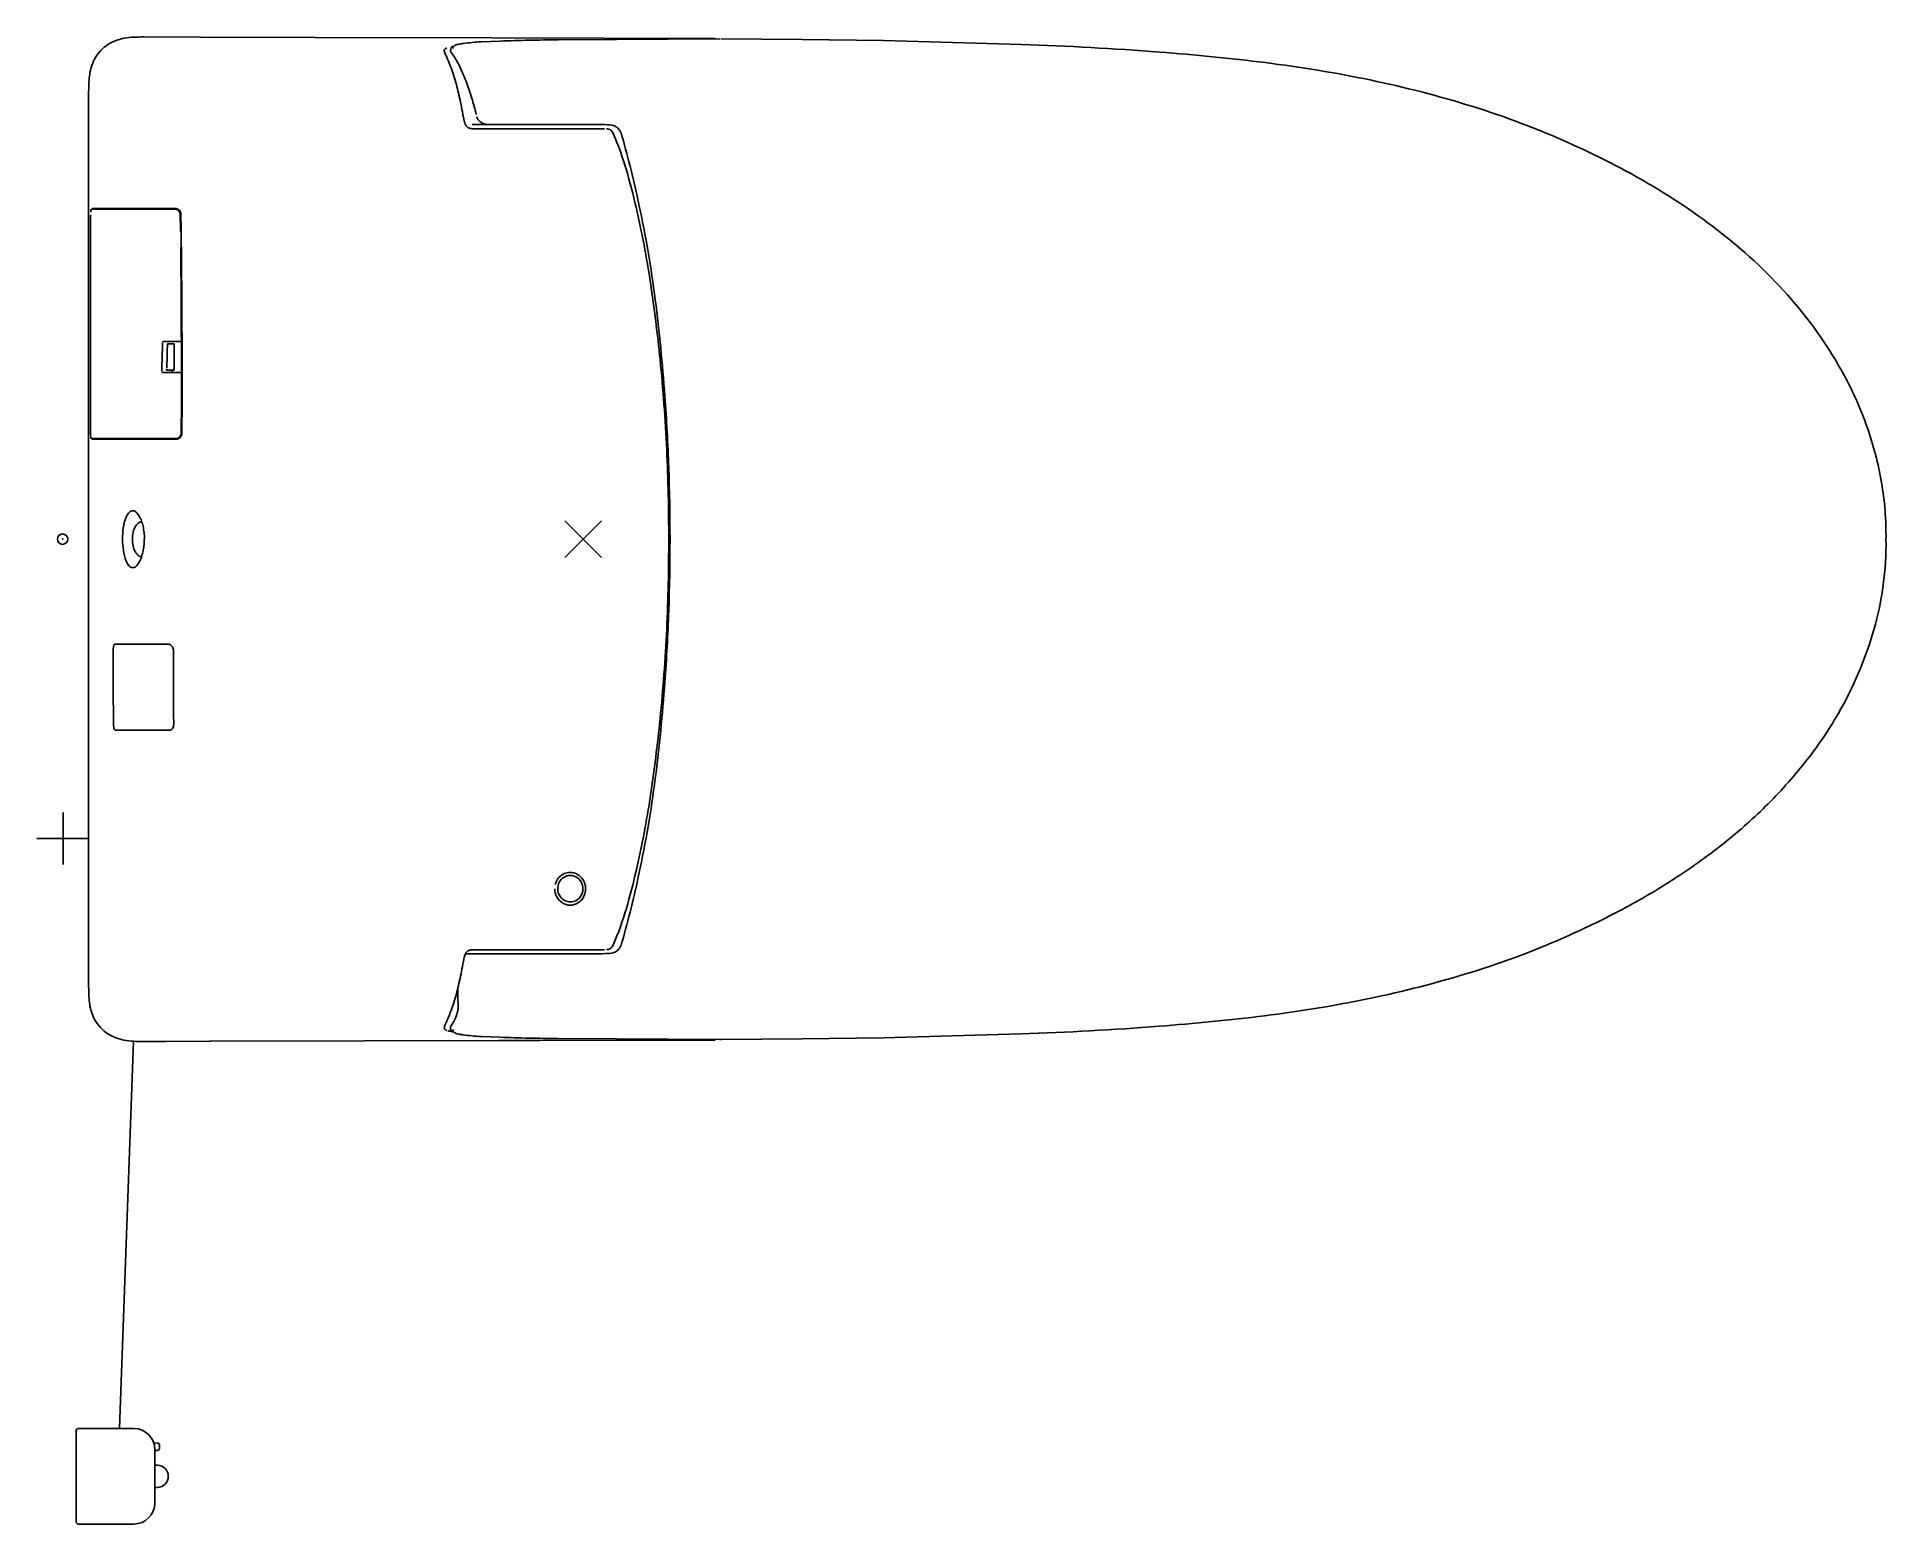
# Model space of a CAD drawing. Extents: x -10 to 701, y -378 to 193.
import ezdxf

# ---------------------------------------------------------------- set-up
doc = ezdxf.new("R2010")
doc.units = 0
doc.layers.add('A', color=7, linetype='CONTINUOUS')
doc.layers.add('PV', color=7, linetype='CONTINUOUS')

msp = doc.modelspace()

# ---------------------------------------------------------------- linework, layer by layer
at = {"layer": 'A', "linetype": 'CONTINUOUS'}
for p, q in [((192.928932, -7.071067), (207.071068, 7.071068)), ((192.928932, 7.071068), (207.071068, -7.071067)), ((0.15412, -125), (0.15412, -105)), ((-9.84588, -115), (10.15412, -115))]:
    msp.add_line(p, q, dxfattribs=at)
msp.add_circle((0, 0), 2, dxfattribs=at)
at = {"layer": 'A'}
msp.add_point((0, 0), dxfattribs=at)
at = {"layer": 'PV', "linetype": 'CONTINUOUS'}
for p, q in [((31.01465, 192.91712), (52.97974, 192.86153)), ((52.97974, 192.86153), (96.90988, 192.75111)), ((96.90988, 192.75111), (165.14161, 192.58049)), ((165.129266, 192.580526), (250.660216, 192.368129)), ((212.798681, 192.004034), (190.377005, 191.845259)), ((232.666219, 192.091783), (212.798683, 192.004033)), ((252.53393, 192.14719), (232.666322, 192.091788)), ((245.71862, 192.33636), (246.20815, 192.33765)), ((246.20815, 192.33765), (246.69774, 192.33893)), ((246.69774, 192.33893), (247.1874, 192.3402)), ((247.1874, 192.3402), (247.67711, 192.34146)), ((247.67711, 192.34146), (248.16689, 192.34271)), ((248.16689, 192.34271), (248.65673, 192.34394)), ((248.65673, 192.34394), (249.14663, 192.34517)), ((249.14663, 192.34517), (249.63659, 192.34638)), ((249.63659, 192.34638), (250.12661, 192.34758)), ((250.12661, 192.34758), (250.61669, 192.34877)), ((284.128084, 191.99112), (252.92635, 192.148042)), ((315.327075, 191.542954), (284.128079, 191.991128)), ((167.962122, 191.354693), (160.853213, 191.068217)), ((368.438651, 190.081094), (315.327074, 191.54295)), ((148.47245, 183.06989), (148.60259, 182.66057)), ((10.008949, 171.593963), (10.000919, -0.024672)), ((10.00899, 171.96403), (10.00895, 171.58354)), ((207.4714, 159.2502), (157.32945, 159.2502)), ((157.55848, 157.67789), (159.64013, 157.67691)), ((159.64013, 157.67691), (164.49002, 157.6748)), ((164.49002, 157.6748), (169.33996, 157.67295)), ((169.33996, 157.67295), (174.18994, 157.67133)), ((174.18994, 157.67133), (179.03997, 157.66997)), ((179.03997, 157.66997), (183.89003, 157.66887)), ((208.14105, 157.66743), (183.89003, 157.66887)), ((214.536042, 155.984634), (214.484138, 156.120083)), ((214.585856, 155.848161), (214.536041, 155.98464)), ((214.633716, 155.710981), (214.585851, 155.848158)), ((214.679962, 155.572914), (214.633723, 155.710979)), ((214.724693, 155.434356), (214.679961, 155.572917)), ((214.768196, 155.295193), (214.724693, 155.434352)), ((214.810628, 155.155709), (214.768199, 155.2952)), ((214.876813, 154.93194), (214.810624, 155.155701)), ((214.941619, 154.707781), (214.87681, 154.931947)), ((214.94162, 154.70778), (214.97378, 154.59559)), ((10.76516, 124.6332), (10.76143, 116.25319)), ((42.96462, 126.83306), (11.23118, 126.83306)), ((43.1553, 127.03306), (11.41416, 127.03306)), ((45.18361, 124.75148), (45.19347, 124.09211)), ((45.19347, 124.09211), (45.20332, 123.43217)), ((45.20332, 123.43217), (45.21314, 122.77168)), ((45.21314, 122.77168), (45.22294, 122.11063)), ((45.22294, 122.11063), (45.23269, 121.44904)), ((45.23269, 121.44904), (45.2424, 120.7869)), ((45.2424, 120.7869), (45.25205, 120.12423)), ((45.37769, 124.85277), (45.38738, 124.18333)), ((45.38738, 124.18333), (45.39706, 123.51331)), ((45.39706, 123.51331), (45.40673, 122.84272)), ((45.40673, 122.84272), (45.41636, 122.17157)), ((45.41601, 124.85277), (45.49845, 119.075)), ((45.41636, 122.17157), (45.42596, 121.49985)), ((45.42596, 121.49985), (45.43552, 120.82758)), ((45.43552, 120.82758), (45.44503, 120.15476)), ((10.76143, 116.25319), (10.7583, 107.87318)), ((45.25205, 120.12423), (45.26164, 119.46103)), ((45.26164, 119.46103), (45.27115, 118.7973)), ((45.27115, 118.7973), (45.28059, 118.13306)), ((45.28059, 118.13306), (45.47316, 118.13306)), ((45.44503, 120.15476), (45.45448, 119.48139)), ((45.45448, 119.48139), (45.46386, 118.80749)), ((45.46386, 118.80749), (45.47316, 118.13306)), ((45.784004, 92.561658), (45.498455, 119.07498)), ((10.7583, 107.87318), (10.75568, 99.49316)), ((45.584625, 89.077287), (45.361244, 112.133071)), ((45.36125, 112.13306), (45.5517, 112.13306)), ((45.772662, 89.090516), (45.551704, 112.133034)), ((10.75568, 99.49316), (10.75352, 91.11315)), ((45.908922, 66.047092), (45.784007, 92.561659)), ((10.75352, 91.11315), (10.75172, 82.73314)), ((45.681301, 66.020583), (45.584622, 89.077295)), ((45.871598, 66.047049), (45.77266, 89.09052)), ((10.75172, 82.73314), (10.75024, 74.35312)), ((10.75024, 74.35312), (10.74904, 65.97311)), ((38.28649, 71.5255), (38.25805, 70.536)), ((38.31557, 72.51496), (38.28649, 71.5255)), ((38.34532, 73.50437), (38.31557, 72.51496)), ((38.37573, 74.49374), (38.34532, 73.50437)), ((38.40682, 75.48306), (38.37573, 74.49374)), ((38.6593, 75.98306), (45.15936, 75.98306)), ((40.17182, 71.29188), (40.15149, 70.36893)), ((40.19261, 72.21477), (40.17182, 71.29188)), ((40.21385, 73.1376), (40.19261, 72.21477)), ((40.23555, 74.06036), (40.21385, 73.1376)), ((40.25773, 74.98306), (40.23555, 74.06036)), ((42.80578, 74.98306), (40.25773, 74.98306)), ((42.80578, 64.98306), (42.80578, 74.98306)), ((10.74677, 40.83307), (10.74904, 65.97311)), ((38.10032, 64.59354), (38.09758, 64.48306)), ((38.10306, 64.70402), (38.10032, 64.59354)), ((38.10581, 64.81451), (38.10306, 64.70402)), ((38.10856, 64.92499), (38.10581, 64.81451)), ((38.11132, 65.03547), (38.10856, 64.92499)), ((38.11409, 65.14595), (38.11132, 65.03547)), ((38.11686, 65.25643), (38.11409, 65.14595)), ((38.11964, 65.36692), (38.11686, 65.25643)), ((38.12243, 65.4774), (38.11964, 65.36692)), ((38.12522, 65.58788), (38.12243, 65.4774)), ((38.137799, 66.082731), (38.125199, 65.587876)), ((38.15055, 66.577588), (38.1378, 66.082735)), ((38.1765, 67.56725), (38.15055, 66.57759)), ((38.20306, 68.55688), (38.1765, 67.56725)), ((38.23024, 69.54646), (38.20306, 68.55688)), ((38.25805, 70.536), (38.23024, 69.54646)), ((38.53894, 63.98306), (45.19281, 63.98306)), ((42.80578, 64.98306), (39.92737, 64.98306)), ((39.9345, 65.30073), (39.92849, 64.98306)), ((40.07459, 66.67654), (40.05645, 65.7533)), ((40.09316, 67.59972), (40.07459, 66.67654)), ((40.11216, 68.52285), (40.09316, 67.59972)), ((40.1316, 69.44592), (40.11216, 68.52285)), ((40.15149, 70.36893), (40.1316, 69.44592)), ((42.095, 63.98334), (42.09399, 64.98318)), ((45.68149, 65.91168), (45.68131, 66.02057)), ((45.68386, 63.66861), (45.6815, 65.91161)), ((45.857174, 53.275562), (45.871789, 65.937999)), ((45.87179, 65.93802), (45.8716, 66.04701)), ((45.894599, 53.319184), (45.908962, 66.025234)), ((45.659186, 51.554875), (45.681349, 58.946029)), ((45.6793, 52.147944), (45.70135, 63.482633)), ((45.607935, 40.813449), (45.679302, 52.147944)), ((45.616929, 44.163848), (45.65918, 51.55488)), ((45.779376, 40.61331), (45.857172, 53.275555)), ((45.816758, 40.613351), (45.894596, 53.319195)), ((43.37619, 38.63306), (11.20613, 38.63306)), ((43.57329, 38.43306), (11.389, 38.43306)), ((10.000923, -0.010732), (10.00863, -168.133084)), ((35.67784, -40.32245), (20.12408, -40.31796)), ((35.67784, -40.32245), (38.0045, -40.32357)), ((38.004595, -40.323564), (40.619817, -40.324734)), ((19.421148, -42.821435), (19.4791, -56.873984)), ((42.583783, -42.917295), (42.607123, -54.441999)), ((42.607121, -54.441971), (42.649453, -65.966546)), ((19.479098, -56.873996), (19.562174, -70.926347)), ((42.64942, -65.96656), (42.65187, -66.4788)), ((42.65187, -66.4788), (42.65431, -66.991)), ((42.65431, -66.991), (42.65677, -67.50317)), ((42.65677, -67.50317), (42.65929, -68.01532)), ((42.65929, -68.01532), (42.66192, -68.52744)), ((42.66192, -68.52744), (42.66469, -69.03953)), ((42.66469, -69.03953), (42.66764, -69.5516)), ((42.66764, -69.5516), (42.67081, -70.06365)), ((42.67081, -70.06365), (42.67423, -70.57568)), ((42.674235, -70.575687), (42.676049, -70.831693)), ((42.676045, -70.831689), (42.677934, -71.087693)), ((31.44321, -73.42527), (20.30739, -73.41932)), ((31.44321, -73.42527), (32.98096, -73.42636)), ((36.55973, -73.42957), (32.98113, -73.42637)), ((36.55973, -73.42957), (38.1788, -73.43114)), ((38.1788, -73.43114), (40.9034, -73.43354)), ((214.484138, -156.119683), (214.536042, -155.984234)), ((214.536041, -155.98423), (214.585856, -155.847751)), ((214.585851, -155.847748), (214.633716, -155.710571)), ((214.633723, -155.710579), (214.679962, -155.572514)), ((214.679961, -155.572507), (214.724693, -155.433946)), ((214.724693, -155.433952), (214.768196, -155.294793)), ((214.768199, -155.29479), (214.810628, -155.155299)), ((214.810628, -155.1553), (214.852199, -155.015522)), ((214.852195, -155.015517), (214.893105, -154.875543)), ((214.94162, -154.70737), (214.97378, -154.59518)), ((159.31223, -159.30969), (154.82965, -159.30963)), ((159.64013, -157.7108), (157.55848, -157.71178)), ((159.64013, -157.7108), (164.49002, -157.70869)), ((161.57677, -159.2498), (160.28119, -159.2498)), ((207.4714, -159.2498), (161.92031, -159.2498)), ((164.49002, -157.70869), (169.33996, -157.70683)), ((169.33996, -157.70683), (174.18994, -157.70522)), ((174.18994, -157.70522), (179.03997, -157.70386)), ((179.03997, -157.70386), (183.89003, -157.70276)), ((208.14105, -157.70132), (183.89003, -157.70276)), ((10.00863, -168.13046), (10.00899, -171.99792)), ((151.818827, -172.327429), (151.868966, -175.889064)), ((151.839295, -172.24177), (151.878531, -175.819721)), ((151.868961, -175.889062), (151.962132, -179.449878)), ((151.87853, -175.819714), (151.960659, -179.396983)), ((148.47245, -183.10378), (148.60259, -182.69446)), ((151.37674, -182.66197), (151.28867, -182.92112)), ((151.318998, -182.987981), (151.365882, -182.858773)), ((148.98599, -187.6044), (148.98599, -187.752)), ((160.829296, -191.066638), (167.932682, -191.353239)), ((284.128082, -191.990718), (315.327078, -191.542544)), ((315.327084, -191.54254), (368.326439, -190.084767)), ((27.278429, -192.884642), (21.896408, -341.519144)), ((31.01465, -192.95101), (39.51308, -192.92943)), ((39.51308, -192.92943), (56.50994, -192.88652)), ((56.50994, -192.88652), (56.85245, -192.88565)), ((116.003282, -192.737332), (56.848215, -192.885665)), ((115.99891, -192.73734), (218.83923, -192.48092)), ((116.00667, -192.73873), (250.66501, -192.40314)), ((190.353479, -191.844675), (212.781148, -192.003528)), ((212.781146, -192.003529), (232.657314, -192.091349)), ((250.661953, -192.402013), (218.841698, -192.480918)), ((232.657203, -192.091349), (252.533946, -192.14678)), ((252.52858, -192.14738), (253.07776, -192.14861)), ((252.926, -192.14765), (252.5338, -192.14678)), ((252.926353, -192.147642), (284.128087, -191.99072)), ((5.15412, -377.34), (5.15412, -342.66)), ((6.15412, -341.66), (27.40412, -341.66)), ((36.48029, -347.2225), (35.00702, -347.17105)), ((37.20412, -349.32795), (37.20412, -347.97204)), ((36.4803, -350.07749), (35.40411, -350.11508)), ((35.40412, -370.34), (35.40412, -349.66)), ((36.44017, -355.70215), (35.40411, -355.66935)), ((36.44017, -364.29785), (35.40411, -364.33064)), ((6.15412, -378.34), (27.40412, -378.34))]:
    msp.add_line(p, q, dxfattribs=at)
for centre, radius, start, end in [((27.27482, 173.48606), 19.293098, 101.054408, 112.397969), ((28.19487, 168.77671), 24.091481, 92.179838, 101.054408), ((30.78147, 100.82221), 92.095195, 89.853978, 92.179838), ((197.55039, -648.24308), 840.118962, 90.489228, 92.018325), ((26.1173, 176.97042), 15.714012, 141.182089, 155.076614), ((25.48826, 177.4765), 14.906666, 126.542992, 141.182089), ((25.80812, 177.04491), 15.443861, 112.397969, 126.542992), ((147.62284, 187.63812), 1.006794, 164.983672, 190.734554), ((149.44951, 187.98442), 2.866008, 190.734554, 199.91624), ((147.43626, 187.68817), 0.813626, 136.467362, 164.983672), ((154.26699, 189.76319), 8.001355, 200.140623, 206.965981), ((147.88076, 187.26588), 1.426735, 119.97591, 136.467362), ((125.25666, 175.00338), 24.547859, 24.738907, 26.965981), ((148.2496, 186.62641), 2.164953, 112.616818, 119.97591), ((148.92469, 185.00595), 3.920406, 108.549046, 112.616818), ((118.26448, 171.78158), 32.2466, 22.614459, 24.738908), ((149.79901, 187.79645), 0.813084, 180.772923, 200.241048), ((151.05569, 187.76399), 2.033045, 151.508195, 178.797773), ((150.61666, 188.09795), 1.684552, 200.241048, 209.707603), ((158.09061, 192.36182), 10.289313, 209.705877, 217.846197), ((150.45093, 188.09224), 1.34494, 111.206803, 151.508195), ((150.6285, 188.76798), 0.664091, 143.819855, 186.39831), ((140.34783, 178.57618), 12.179553, 30.965925, 37.846197), ((150.89728, 188.79812), 0.934552, 186.39831, 200.690253), ((151.17026, 188.37177), 1.335274, 121.884083, 143.819855), ((152.82552, 185.71083), 4.469042, 99.844547, 121.884091), ((115.19964, 163.48597), 41.507803, 23.904656, 30.965925), ((163.58829, 123.68857), 67.418204, 98.365379, 99.844547), ((164.05258, 120.53122), 70.609517, 92.597002, 98.365379), ((320.50415, -1138.41617), 1329.361768, 85.643796, 87.933564), ((355.13868, -683.75712), 873.385447, 82.965818, 85.643796), ((69.30913, 171.95748), 59.300153, 174.232454, 179.994562), ((27.90566, 176.1394), 17.686027, 155.076614, 174.232454), ((115.9472, 170.8163), 34.75689, 20.643414, 22.614459), ((95.27331, 160.85346), 57.644408, 16.362381, 23.04824), ((57.26156, 137.80572), 104.88206, 21.107123, 23.904656), ((401.42346, -308.64802), 495.431587, 78.24668, 82.965818), ((45.89423, 146.35563), 109.107791, 12.82718, 16.362381), ((13.33677, 138.94251), 142.49855, 11.320739, 12.82718), ((78.53488, 146.01745), 82.078838, 16.556755, 21.107123), ((416.27984, -237.24399), 422.498422, 72.767082, 78.24668), ((-1.82477, 135.90723), 157.960927, 9.961744, 11.320739), ((12.33156, 126.33578), 151.145818, 14.084789, 16.556755), ((443.78675, -148.56391), 329.650225, 65.747553, 72.767082), ((187.83119, 169.41888), 34.637482, 190.037124, 193.041335), ((187.99543, 169.45693), 34.806078, 193.041335, 196.031002), ((157.07049, 160.35888), 2.579282, 191.491481, 218.287508), ((156.96707, 160.27724), 2.447519, 218.287508, 246.470023), ((157.90797, 162.43808), 4.804329, 246.470023, 252.661804), ((157.75483, 161.94754), 4.290437, 252.661804, 259.593501), ((157.62196, 161.5545), 3.87907, 260.727533, 264.89342), ((157.56724, 160.94218), 3.264307, 264.89342, 269.842964), ((161.90313, 162.70484), 2.789765, 189.379155, 191.731086), ((161.97706, 162.7202), 2.865272, 191.731086, 194.021056), ((162.27184, 162.95106), 3.21084, 196.744667, 231.350129), ((163.62798, 164.64683), 5.382184, 231.350129, 252.405792), ((163.75548, 165.0489), 5.803983, 252.405792, 260.830352), ((163.68965, 164.64113), 5.390931, 260.830352, 269.897804), ((207.4714, 133.2982), 25.952001, 82.060603, 90), ((208.92652, 155.00383), 2.683289, 53.091029, 89.808696), ((208.7189, 154.72741), 3.029001, 20.326292, 53.091029), ((210.48303, 154.89279), 4.148424, 35.126526, 82.060603), ((210.36901, 154.81055), 4.291321, 33.171368, 35.138998), ((210.14005, 154.66088), 4.564862, 31.321624, 33.171368), ((209.9931, 154.57146), 4.736878, 29.556136, 31.321624), ((209.62512, 154.36279), 5.159907, 27.935369, 29.556136), ((209.39037, 154.23832), 5.425614, 26.401626, 27.935369), ((208.86844, 153.97921), 6.008321, 25.016616, 26.401626), ((208.58051, 153.84484), 6.326061, 23.703406, 25.016616), ((207.86167, 153.52924), 7.111131, 22.535164, 23.703406), ((105.08261, 109.4776), 116.108023, 16.197109, 23.502111), ((207.41878, 153.34547), 7.590637, 21.440271, 22.535164), ((-143.40354, 51.98243), 372.778443, 13.928916, 15.977856), ((452.87752, -132.28045), 311.048803, 61.737702, 66.040931), ((-45.17611, 65.83162), 272.577362, 13.081991, 16.197109), ((-177.08424, 43.62926), 407.479524, 12.054432, 13.928916), ((468.8322, -102.60263), 277.354222, 56.912275, 61.737702), ((-218.83589, 34.72224), 450.170683, 7.302937, 12.033794), ((496.39004, -61.0925), 227.537761, 48.176239, 57.421972), ((22.4321, 125.17772), 11.649127, 176.440614, 177.68243), ((16.28532, 125.56007), 5.490463, 173.80621, 176.440614), ((13.90265, 125.81865), 3.093801, 164.643733, 173.80621), ((11.17754, 126.56703), 0.267797, 79.062294, 164.643733), ((10.22025, 127.08227), 1.126764, 347.403214, 354.134983), ((11.41416, 126.95963), 0.073425, 90, 174.134983), ((42.96462, 124.56469), 2.268363, 46.120945, 90), ((43.13778, 124.77014), 2.262916, 46.0531, 90), ((43.1553, 124.73725), 2.295803, 46.455438, 90), ((43.02049, 124.62279), 2.187761, 0.786303, 46.120945), ((43.18952, 124.82382), 2.18836, 0.758004, 46.0531), ((43.23242, 124.8184), 2.183851, 0.901773, 46.455438), ((46.38332, 119.06197), 5.814618, 100.638296, 101.907207), ((45.2945, 124.85861), 0.083395, 280.638296, 355.982109), ((-138.48186, 44.14961), 368.369178, 8.473369, 13.081991), ((529.30346, -24.31156), 178.180581, 36.385478, 48.176239), ((-390.08223, 6.66723), 622.746218, 5.746304, 8.473369), ((-436.57763, 6.81753), 669.693209, 4.121843, 7.302937), ((545.75814, -12.18656), 157.741114, 28.441425, 36.385478), ((39.81056, 75.35513), 1.412045, 158.517448, 168.158218), ((38.6593, 75.80822), 0.174833, 90, 158.517448), ((45.15936, 76.50042), 0.517363, 270, 286.026879), ((45.16081, 76.49537), 0.512106, 286.026879, 302.216091), ((45.16464, 76.48929), 0.50493, 302.216091, 330.815255), ((45.17581, 76.48305), 0.492133, 330.815255, 0.12644), ((39.08606, 64.40766), 0.989437, 185.651828, 191.784773), ((38.64467, 64.31557), 0.538545, 191.784773, 203.027039), ((38.53594, 64.53418), 0.550753, 241.613666, 255.962996), ((38.53894, 64.54619), 0.563135, 255.962996, 270), ((45.19281, 63.468), 0.515054, 47.28215, 90), ((-422.56211, 3.39879), 655.390132, 2.723851, 5.746304), ((45.20657, 63.4829), 0.494781, 2.980412, 47.28215), ((563.93952, -2.33893), 137.064107, 19.303704, 28.441425), ((-528.9596, 0.16011), 762.314747, 2.054912, 4.121843), ((568.98403, -0.572), 131.719103, 9.77563, 19.303704), ((35.01439, 40.83166), 24.267621, 179.996657, 181.410293), ((24.8847, 40.58227), 14.134857, 181.410293, 183.837073), ((15.0221, 39.76337), 4.238875, 183.846609, 191.468893), ((17.34365, 40.02764), 6.573193, 185.528659, 187.035409), ((12.4873, 39.4283), 1.679995, 187.035409, 192.925907), ((11.21894, 38.99176), 0.358234, 191.468893, 267.962001), ((11.20809, 38.93306), 0.300819, 179.996121, 224.810468), ((11.20613, 38.9311), 0.298046, 224.810468, 270), ((10.30253, 38.53903), 0.995155, 359.231976, 9.869071), ((11.389, 38.52446), 0.091409, 179.231976, 270), ((43.37619, 40.88943), 2.256378, 270, 314.028863), ((43.54947, 40.68609), 2.253038, 270, 314.068812), ((43.57329, 40.73935), 2.306294, 270, 273.547416), ((43.57421, 40.72452), 2.291432, 273.547416, 277.117826), ((43.57272, 40.73648), 2.303493, 277.117826, 280.752099), ((43.57737, 40.71199), 2.278562, 280.752099, 284.42611), ((43.57672, 40.71453), 2.281183, 284.42611, 288.244708), ((43.57905, 40.70744), 2.273718, 288.244708, 292.075835), ((43.59252, 40.67424), 2.237888, 292.075835, 325.255129), ((43.43217, 40.83153), 2.175841, 314.028863, 359.523993), ((43.60213, 40.6317), 2.177331, 314.068812, 359.516443), ((43.65507, 40.63085), 2.16176, 325.255129, 359.535437), ((-443.92833, 2.38227), 676.780518, 359.796883, 2.723851), ((-533.41625, 0.0002), 766.774264, 357.945088, 2.054912), ((580.95731, 1.4909), 119.56941, 359.284542, 9.77563), ((38.81389, 2.23772), 15.659929, 156.786251, 172.491356), ((32.96113, 4.74788), 9.291589, 145.951551, 156.786251), ((27.07515, 8.72527), 2.187764, 102.075946, 145.951551), ((26.99739, 9.08874), 1.816069, 44.990397, 102.075946), ((23.05902, 5.15169), 7.384829, 29.752972, 44.990397), ((19.80563, 3.292), 11.132227, 19.159144, 29.752972), ((55.91986, -0.01695), 32.913844, 172.491356, 179.999991), ((40.18929, -0.01694), 13.353503, 168.558955, 180), ((34.38343, 1.15805), 7.429938, 148.146543, 168.558955), ((31.99231, 2.6437), 4.614869, 129.551887, 148.146543), ((30.39165, 4.58187), 2.101183, 89.999189, 129.551887), ((12.0198, 0.58691), 19.374602, 13.060524, 19.159144), ((9.95722, 0.10843), 21.491958, 6.363174, 13.060524), ((8.83313, -0.01693), 22.623008, 359.999957, 6.363174), ((579.07591, -1.48477), 121.457763, 344.091764, 0.701141), ((56.08919, -0.01694), 33.033653, 180.000009, 187.452899), ((39.18143, -2.22875), 15.981837, 187.452899, 202.787215), ((40.05274, -0.01694), 13.220593, 180, 191.017243), ((34.76171, -1.04707), 7.83021, 191.017243, 209.514042), ((32.50077, -2.32698), 5.232137, 209.514042, 225.530469), ((30.45189, -4.41415), 2.307377, 225.530469, 260.917658), ((19.46642, -3.26262), 11.422571, 330.974195, 341.265354), ((11.54145, -0.57482), 19.790932, 341.265354, 347.215684), ((9.4792, -0.10688), 21.90561, 347.215684, 353.72545), ((8.6609, -0.01691), 22.72884, 353.72545, 359.999914), ((-443.92833, -2.41616), 676.780518, 357.276149, 0.203117), ((33.4187, -4.64966), 9.731246, 202.787215, 212.771718), ((27.15657, -8.68096), 2.283726, 212.771718, 253.604224), ((27.00105, -9.20951), 1.732767, 253.604224, 315.043439), ((23.02, -5.23449), 7.358557, 315.043439, 330.974195), ((-528.9596, -0.1597), 762.314747, 355.878157, 357.945088), ((-422.56211, -3.43268), 655.390132, 354.253696, 357.276149), ((559.6989, 4.03793), 141.606437, 329.81933, 344.091764), ((28.3894, -42.79141), 8.968305, 177.702969, 180.192336), ((27.56709, -42.75842), 8.145329, 174.962176, 177.702969), ((27.25191, -42.73064), 7.828933, 170.26869, 174.962176), ((22.67375, -41.94551), 3.183935, 158.760335, 170.26869), ((21.94414, -41.66193), 2.401153, 150.298955, 158.760335), ((20.12402, -40.62371), 0.305745, 89.989982, 150.298955), ((40.61912, -41.60606), 1.281325, 83.631649, 89.976368), ((40.60892, -41.6975), 1.373329, 77.711202, 83.631649), ((40.59539, -41.75958), 1.436867, 71.838518, 77.711202), ((40.54901, -41.90098), 1.58568, 66.516142, 71.838518), ((40.44447, -42.1416), 1.848024, 45.420303, 66.516142), ((39.86434, -42.7303), 2.674534, 30.757315, 45.420303), ((39.63331, -42.86778), 2.943374, 14.897505, 30.757315), ((39.4292, -42.92209), 3.154592, 0.087402, 14.897505), ((-436.57763, -6.81712), 669.693209, 352.697063, 355.878157), ((28.31939, -70.86568), 8.757418, 180.397214, 182.95007), ((-390.08223, -6.70112), 622.746218, 351.526631, 354.253696), ((546.5617, 11.67803), 156.80371, 321.563258, 329.81933), ((27.49317, -70.90826), 7.930104, 182.95007, 185.769152), ((32.76498, -70.37563), 13.228758, 185.769152, 189.496358), ((21.14349, -72.31964), 1.44579, 189.496358, 222.654267), ((20.43928, -72.96843), 0.488272, 222.654267, 238.33293), ((20.30748, -73.18211), 0.237216, 238.33293, 269.978127), ((40.90465, -71.87804), 1.555499, 269.954262, 328.308583), ((39.66134, -71.11042), 3.016679, 328.308583, 0.431619), ((-218.83589, -34.72183), 450.170683, 347.966206, 352.697063), ((524.06613, 29.53129), 185.522861, 314.581788, 321.563258), ((-138.48186, -44.1835), 368.369178, 346.918009, 351.526631), ((512.17014, 41.60222), 202.470482, 308.183514, 314.581788), ((493.2191, 65.69897), 233.126566, 302.625192, 308.183514), ((-45.17611, -65.86551), 272.577362, 343.802891, 346.918009), ((195.45545, -134.31694), 6.404895, 179.999998, 237.719219), ((195.6484, -134.29965), 6.596068, 161.69761, 165.225842), ((195.59026, -134.28042), 6.534824, 158.136332, 161.69761), ((195.55746, -134.26725), 6.499481, 154.574895, 158.136332), ((195.48668, -134.23361), 6.421117, 150.970023, 154.574895), ((195.44941, -134.21293), 6.378493, 147.36494, 150.970023), ((195.37365, -134.16441), 6.288528, 143.708317, 147.36494), ((195.67658, -134.26968), 5.437311, 153.303682, 209.982284), ((195.33582, -134.13662), 6.241588, 140.051433, 143.708317), ((195.26273, -134.0754), 6.146244, 136.337861, 140.051433), ((195.13165, -133.95031), 5.96505, 113.890143, 136.337861), ((195.06885, -133.96407), 4.757066, 90, 153.303682), ((194.98187, -133.61215), 5.595209, 90, 113.890143), ((194.98187, -133.62588), 5.608937, 59.959461, 90), ((195.06885, -133.77344), 4.566433, 54.022106, 90), ((194.74479, -134.21983), 5.118051, 21.708454, 54.022106), ((194.7161, -134.08546), 6.139828, 32.413142, 59.959461), ((194.4613, -134.3327), 5.423187, 350.290326, 21.708454), ((194.27862, -134.36323), 6.658043, 348.570082, 32.413142), ((-177.08424, -43.62885), 407.479524, 346.071084, 347.945568), ((477.29273, 87.28277), 259.874282, 298.044491, 303.144988), ((195.11951, -134.59108), 4.794173, 209.982284, 262.990702), ((195.0241, -134.99979), 5.597214, 237.719219, 302.193214), ((195.09999, -134.74986), 4.634196, 262.990702, 317.568036), ((194.67362, -134.44309), 6.255049, 302.193214, 348.570082), ((194.68564, -134.37108), 5.195581, 317.568036, 350.290326), ((105.08261, -109.51148), 116.108023, 336.497889, 343.802891), ((-143.40354, -51.98202), 372.778443, 344.022144, 346.071084), ((448.99491, 140.40368), 320.0623, 293.902215, 298.044491), ((208.7189, -154.76129), 3.029001, 306.908971, 339.673708), ((207.86167, -153.52884), 7.111131, 336.296594, 337.464836), ((207.41878, -153.34507), 7.590637, 337.464836, 338.559729), ((443.48359, 149.33319), 330.475801, 287.160427, 294.147466), ((-1.82477, -135.94112), 157.960927, 348.679261, 350.038256), ((187.83119, -169.45277), 34.637482, 166.958665, 169.962876), ((187.99543, -169.49082), 34.806078, 163.968998, 166.958665), ((157.07049, -160.39277), 2.579282, 141.712492, 168.508519), ((156.96707, -160.31112), 2.447519, 113.529977, 141.712492), ((157.90797, -162.47197), 4.804329, 107.338196, 113.529977), ((157.75483, -161.98143), 4.290437, 100.406499, 107.338196), ((157.62196, -161.58839), 3.87907, 95.10658, 99.272467), ((157.56724, -160.97607), 3.264307, 90.157036, 95.10658), ((159.31198, -155.37245), 3.937234, 270.003518, 277.07181), ((160.28119, -163.18507), 3.93527, 90, 97.07181), ((161.92245, -163.73851), 4.488747, 91.685257, 93.3432), ((161.92031, -163.66578), 4.415982, 90, 91.685257), ((207.4714, -133.2978), 25.952001, 270, 277.939397), ((208.92652, -155.03772), 2.683289, 270.191304, 306.908971), ((210.48303, -154.89238), 4.148424, 277.939397, 324.873474), ((210.36901, -154.81014), 4.291321, 324.861002, 326.828632), ((210.14005, -154.66048), 4.564862, 326.828632, 328.678376), ((209.9931, -154.57106), 4.736878, 328.678376, 330.443864), ((209.62512, -154.36239), 5.159907, 330.443864, 332.064631), ((209.39037, -154.23791), 5.425614, 332.064631, 333.598374), ((208.86844, -153.9788), 6.008321, 333.598374, 334.983384), ((208.58051, -153.84444), 6.326061, 334.983384, 336.296594), ((13.33677, -138.9764), 142.49855, 347.17282, 348.679261), ((416.08481, 238.06124), 423.337853, 281.703402, 287.160427), ((69.31177, -171.99137), 59.302792, 180.005438, 185.767015), ((95.27331, -160.88735), 57.644408, 336.95176, 343.637619), ((45.89423, -146.38952), 109.107791, 343.637619, 347.17282), ((401.1778, 310.02294), 496.827339, 277.007246, 281.703402), ((27.90612, -176.17312), 17.686513, 185.767015, 204.921442), ((26.11749, -177.00419), 15.714236, 204.921442, 218.816107), ((118.26448, -171.81547), 32.2466, 335.261092, 337.385541), ((115.9472, -170.85019), 34.75689, 337.385541, 339.356586), ((131.78364, -175.81508), 20.801915, 334.265171, 336.86245), ((121.84604, -171.56863), 31.608774, 336.86245, 338.571901), ((144.05789, -180.28593), 7.74756, 338.571901, 339.588406), ((140.6797, -179.08557), 11.332762, 340.552294, 349.488762), ((151.68072, -182.7993), 0.320114, 134.193702, 158.882438), ((151.73669, -182.85687), 0.400412, 114.345694, 134.193702), ((143.54578, -179.61735), 8.417762, 349.488762, 1.500118), ((354.87493, 686.73578), 876.375124, 274.343928, 277.007246), ((25.48823, -177.51042), 14.906628, 218.816107, 233.455598), ((25.80805, -177.07891), 15.443737, 233.455598, 247.601071), ((27.27474, -173.52025), 19.292792, 247.601071, 258.945082), ((147.86028, -187.60449), 1.224936, 165.495231, 196.629339), ((148.9616, -187.88941), 2.362519, 162.243749, 165.495231), ((147.60064, -187.68203), 0.953963, 196.629339, 235.995355), ((150.09908, -188.25365), 3.55689, 160.08376, 162.243749), ((154.26699, -189.79708), 8.001355, 153.034019, 159.859377), ((148.10527, -186.93401), 1.856293, 235.995355, 246.405261), ((125.25666, -175.03727), 24.547859, 333.034019, 335.261093), ((148.89842, -185.1181), 3.837856, 246.405261, 251.450954), ((149.74389, -182.06881), 7.002775, 255.714457, 259.142186), ((150.65636, -177.31157), 11.846731, 259.142186, 261.168759), ((151.06961, -174.65172), 14.538493, 261.168759, 263.194507), ((149.75307, -187.62752), 0.76715, 158.787082, 179.231803), ((149.79901, -187.79604), 0.813084, 159.758952, 179.227077), ((150.86604, -187.82085), 1.833208, 178.964418, 208.997862), ((150.61666, -188.09754), 1.684552, 150.292397, 159.758952), ((150.55394, -187.93836), 1.626222, 149.062303, 158.787082), ((167.84085, -198.36694), 21.815134, 145.677065, 148.911098), ((150.54488, -187.99886), 1.466013, 208.997862, 246.086346), ((152.02081, -166.68119), 22.565582, 263.194507, 264.49973), ((155.69458, -190.39339), 7.290398, 143.545765, 149.161924), ((142.52877, -181.08536), 8.833749, 325.677065, 333.652798), ((144.34181, -182.0068), 6.824147, 323.545765, 329.544962), ((150.63313, -188.77822), 0.669798, 171.195122, 194.825544), ((151.11338, -188.8526), 1.155772, 157.370704, 171.195122), ((150.67263, -188.76776), 0.710659, 194.825544, 224.536171), ((151.31443, -188.13627), 1.611036, 224.536171, 237.8832), ((152.80448, -185.76247), 4.413744, 237.883221, 260.132652), ((163.63596, -123.49134), 67.619878, 260.132652, 261.603386), ((164.0123, -120.94173), 70.197117, 261.603386, 267.401101), ((197.51182, 646.44233), 838.317565, 267.97796, 269.510749), ((320.33061, 1141.497), 1332.44648, 272.064288, 274.343928), ((28.1948, -168.81105), 24.091029, 258.945082, 267.820045), ((30.78148, -100.85835), 92.092942, 267.820045, 270.146022), ((6.15412, -342.66), 1, 90, 180), ((27.40412, -349.66), 8, 0, 90), ((36.45413, -347.97204), 0.749993, 359.99977, 88.000834), ((36.45412, -349.32795), 0.75, 272, 0), ((36.30412, -360), 4.300001, 271.813133, 88.186867), ((27.40412, -370.34), 8, 270, 0), ((6.15412, -377.34), 1, 180, 270)]:
    msp.add_arc(centre, radius, start, end, dxfattribs=at)

doc.saveas('drawing.dxf')
